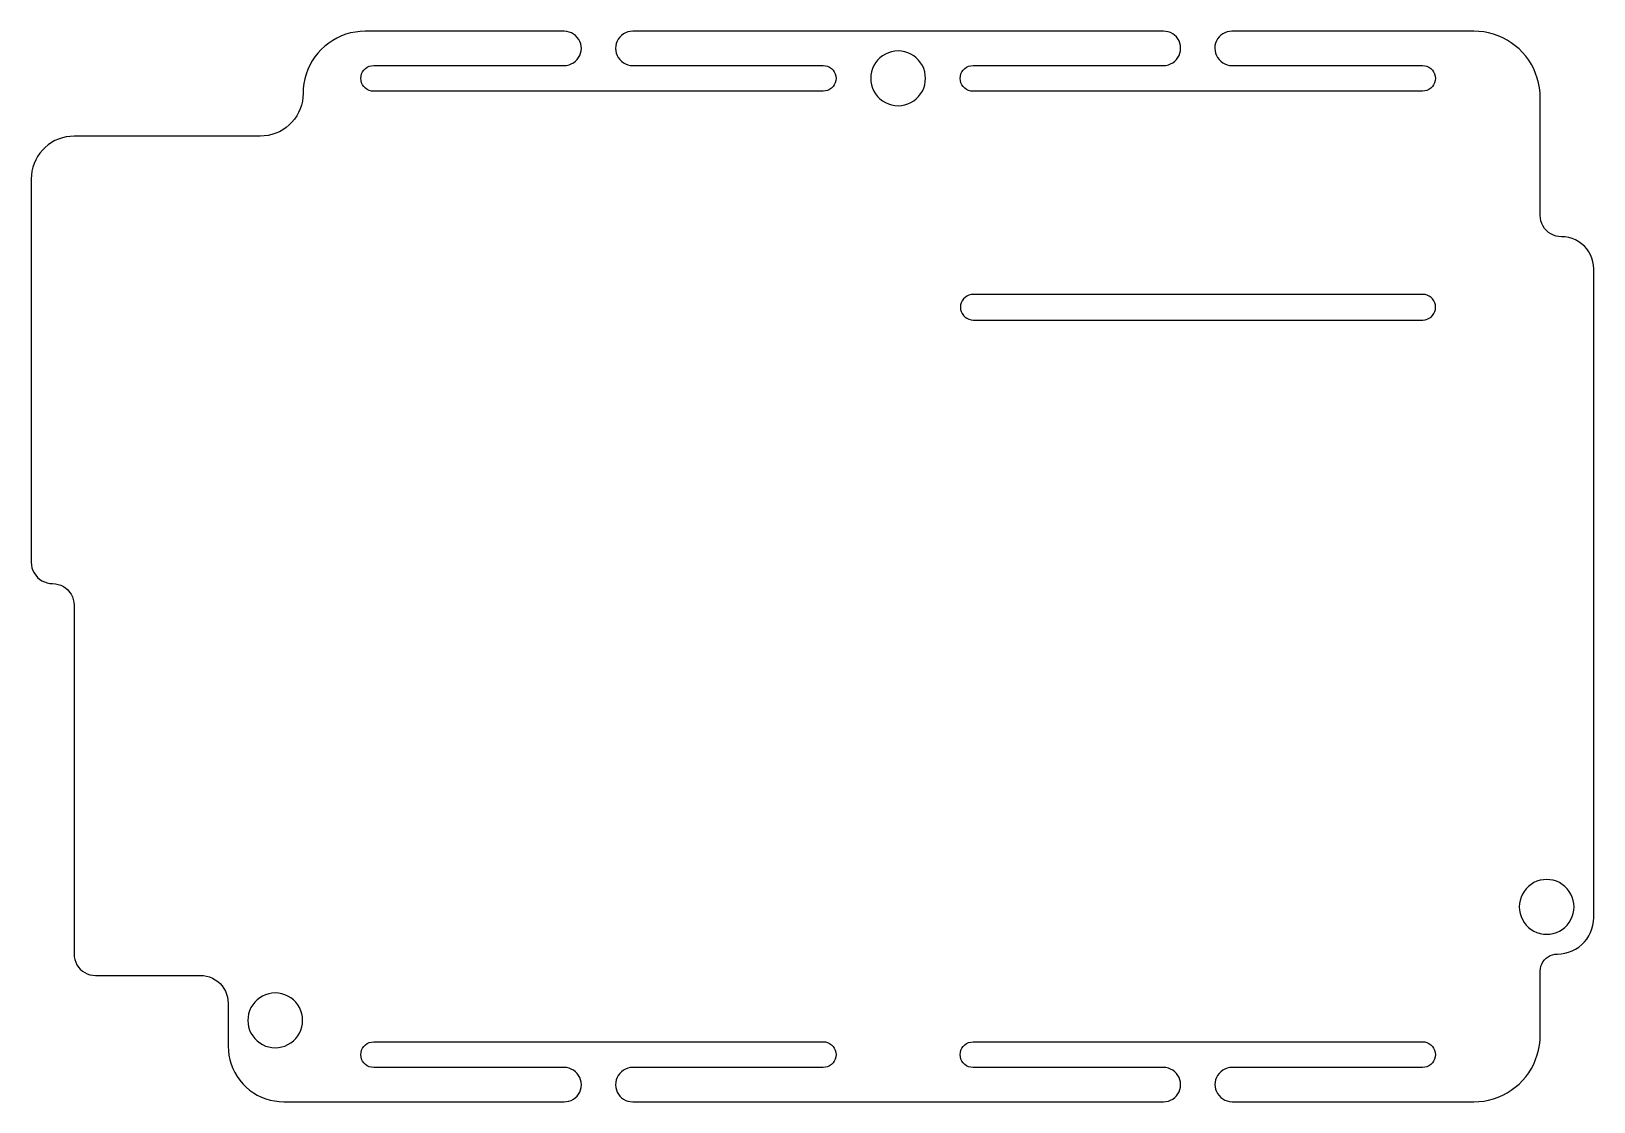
# Model space of a CAD drawing. Header units: millimetres. Extents: x 0 to 92.7, y 0 to 63.5.
import ezdxf

# ---------------------------------------------------------------- set-up
doc = ezdxf.new("R2010")
doc.units = ezdxf.units.MM

msp = doc.modelspace()

# ---------------------------------------------------------------- linework, layer by layer
at = {"layer": 'BOARD_OUTLINE'}
for points in [[(11.684, 3.302), (11.695278, 3.029323), (11.729035, 2.758509), (11.78504, 2.491407), (11.862911, 2.229842), (11.962116, 1.975602), (12.081978, 1.730422), (12.221676, 1.495977), (12.380258, 1.27387), (12.55664, 1.065616), (12.749616, 0.87264), (12.95787, 0.696258), (13.179977, 0.537676), (13.414422, 0.397978), (13.659602, 0.278116), (13.913842, 0.178911), (14.175407, 0.10104), (14.442509, 0.045035), (14.713323, 0.011278), (14.986, 0), (18.796, 0), (31.623, 0), (31.76541, 0.007824), (31.905258, 0.035835), (32.039695, 0.083463), (32.165986, 0.14974), (32.281559, 0.233314), (32.384062, 0.332486), (32.471409, 0.445236), (32.54182, 0.569269), (32.593862, 0.70206), (32.626477, 0.840906), (32.639, 0.99949), (32.628659, 1.160592), (32.597845, 1.30224), (32.547186, 1.438062), (32.477714, 1.565291), (32.390842, 1.681339), (32.288339, 1.783842), (32.172291, 1.870714), (32.045062, 1.940186), (31.90924, 1.990845), (31.767592, 2.021659), (31.623, 2.032), (20.32, 2.032), (20.187761, 2.043227), (20.059524, 2.077496), (19.939186, 2.133513), (19.830404, 2.209575), (19.736482, 2.303371), (19.660275, 2.412052), (19.604097, 2.532315), (19.569657, 2.660506), (19.558, 2.793365), (19.569696, 2.926192), (19.604165, 3.054347), (19.660359, 3.174571), (19.736573, 3.283213), (19.83049, 3.376974), (19.939259, 3.453006), (20.059577, 3.508999), (20.187788, 3.543254), (20.32, 3.555365), (46.99, 3.556), (47.122239, 3.544773), (47.250476, 3.510504), (47.370814, 3.454487), (47.479596, 3.378425), (47.573518, 3.284629), (47.649725, 3.175948), (47.705903, 3.055685), (47.740343, 2.927494), (47.752, 2.794635), (47.740304, 2.661808), (47.705835, 2.533653), (47.649641, 2.413429), (47.573427, 2.304787), (47.47951, 2.211026), (47.370741, 2.134994), (47.250423, 2.079001), (47.122212, 2.044746), (46.99, 2.032635), (35.687, 2.032), (35.542408, 2.021659), (35.40076, 1.990845), (35.264938, 1.940186), (35.137709, 1.870714), (35.021661, 1.783842), (34.919158, 1.681339), (34.832286, 1.565291), (34.762814, 1.438062), (34.712155, 1.30224), (34.681341, 1.160592), (34.671, 0.99949), (34.683523, 0.840906), (34.716138, 0.70206), (34.76818, 0.569269), (34.838591, 0.445236), (34.925938, 0.332486), (35.028441, 0.233314), (35.144014, 0.14974), (35.270305, 0.083463), (35.404742, 0.035835), (35.54459, 0.007824), (35.687, 0), (67.183, 0), (67.327592, 0.010341), (67.46924, 0.041155), (67.605062, 0.091814), (67.732291, 0.161286), (67.848339, 0.248158), (67.950842, 0.350661), (68.037714, 0.466709), (68.107186, 0.593938), (68.157845, 0.72976), (68.188659, 0.871408), (68.199, 1.016), (68.188659, 1.160592), (68.157845, 1.30224), (68.107186, 1.438062), (68.037714, 1.565291), (67.950842, 1.681339), (67.848339, 1.783842), (67.732291, 1.870714), (67.605062, 1.940186), (67.46924, 1.990845), (67.327592, 2.021659), (67.183, 2.032), (55.88, 2.032), (55.747761, 2.043227), (55.619524, 2.077496), (55.499186, 2.133513), (55.390404, 2.209575), (55.296482, 2.303371), (55.220275, 2.412052), (55.164097, 2.532315), (55.129657, 2.660506), (55.118, 2.793365), (55.129696, 2.926192), (55.164165, 3.054347), (55.220359, 3.174571), (55.296573, 3.283213), (55.39049, 3.376974), (55.499259, 3.453006), (55.619577, 3.508999), (55.747788, 3.543254), (55.88, 3.555365), (82.55, 3.556), (82.682239, 3.544773), (82.810476, 3.510504), (82.930814, 3.454487), (83.039596, 3.378425), (83.133518, 3.284629), (83.209725, 3.175948), (83.265903, 3.055685), (83.300343, 2.927494), (83.312, 2.794635), (83.300304, 2.661808), (83.265835, 2.533653), (83.209641, 2.413429), (83.133427, 2.304787), (83.03951, 2.211026), (82.930741, 2.134994), (82.810423, 2.079001), (82.682212, 2.044746), (82.55, 2.032635), (71.247, 2.032), (71.102408, 2.021659), (70.96076, 1.990845), (70.824938, 1.940186), (70.697709, 1.870714), (70.581661, 1.783842), (70.479158, 1.681339), (70.392286, 1.565291), (70.322814, 1.438062), (70.272155, 1.30224), (70.241341, 1.160592), (70.231, 1.02743), (70.239831, 0.892525), (70.269398, 0.748937), (70.319099, 0.611017), (70.387921, 0.481575), (70.474465, 0.363245), (70.576968, 0.258435), (70.693344, 0.16928), (70.821223, 0.097595), (70.958003, 0.044838), (71.100898, 0.012084), (71.247, 0), (85.598, 0), (85.892212, 0.011009), (86.184779, 0.043973), (86.474065, 0.098709), (86.758451, 0.17491), (87.036348, 0.27215), (87.3062, 0.389886), (87.5665, 0.527458), (87.815791, 0.684098), (88.052679, 0.858929), (88.27584, 1.050975), (88.484025, 1.25916), (88.676071, 1.482321), (88.850902, 1.719209), (89.007542, 1.9685), (89.145114, 2.2288), (89.26285, 2.498652), (89.36009, 2.776549), (89.436291, 3.060935), (89.491027, 3.350221), (89.523991, 3.642788), (89.535, 3.937), (89.535, 7.747), (89.545341, 7.891592), (89.576155, 8.03324), (89.626814, 8.169062), (89.696286, 8.296291), (89.783158, 8.412339), (89.885661, 8.514842), (90.001709, 8.601714), (90.128938, 8.671186), (90.26476, 8.721845), (90.406408, 8.752659), (90.551, 8.763), (90.776677, 8.774827), (90.999881, 8.810179), (91.218168, 8.868669), (91.429144, 8.949655), (91.6305, 9.052251), (91.820028, 9.175332), (91.995653, 9.31755), (92.15545, 9.477347), (92.297668, 9.652972), (92.420749, 9.8425), (92.523345, 10.043856), (92.604331, 10.254832), (92.662821, 10.473119), (92.698173, 10.696323), (92.71, 10.922), (92.71, 14.097), (92.71, 49.403), (92.698022, 49.616292), (92.662238, 49.826902), (92.603098, 50.032182), (92.521346, 50.229549), (92.41801, 50.416521), (92.294389, 50.590748), (92.152038, 50.750038), (91.992748, 50.892389), (91.818521, 51.01601), (91.631549, 51.119346), (91.434182, 51.201098), (91.228902, 51.260238), (91.018292, 51.296022), (90.805, 51.308), (90.639232, 51.318865), (90.4763, 51.351274), (90.318992, 51.404673), (90.17, 51.478148), (90.031873, 51.570441), (89.906974, 51.679974), (89.797441, 51.804873), (89.705148, 51.943), (89.631673, 52.091992), (89.578274, 52.2493), (89.545865, 52.412232), (89.535, 52.578), (89.535, 59.563), (89.523991, 59.857212), (89.491027, 60.149779), (89.436291, 60.439065), (89.36009, 60.723451), (89.26285, 61.001348), (89.145114, 61.2712), (89.007542, 61.5315), (88.850902, 61.780791), (88.676071, 62.017679), (88.484025, 62.24084), (88.27584, 62.449025), (88.052679, 62.641071), (87.815791, 62.815902), (87.5665, 62.972542), (87.3062, 63.110114), (87.036348, 63.22785), (86.758451, 63.32509), (86.474065, 63.401291), (86.184779, 63.456027), (85.892212, 63.488991), (85.598, 63.5), (71.243444, 63.496317), (71.097501, 63.484813), (70.957675, 63.456811), (70.823256, 63.409198), (70.696981, 63.342943), (70.581417, 63.259394), (70.478918, 63.160251), (70.391569, 63.047533), (70.321148, 62.923532), (70.269088, 62.790772), (70.236448, 62.651956), (70.227444, 62.496954), (70.241341, 62.339408), (70.272155, 62.19776), (70.322814, 62.061938), (70.392286, 61.934709), (70.479158, 61.818661), (70.581661, 61.716158), (70.697709, 61.629286), (70.824938, 61.559814), (70.96076, 61.509155), (71.102408, 61.478341), (71.247, 61.468), (82.55, 61.468), (82.682239, 61.456773), (82.810476, 61.422504), (82.930814, 61.366487), (83.039596, 61.290425), (83.133518, 61.196629), (83.209725, 61.087948), (83.265903, 60.967685), (83.300343, 60.839494), (83.312, 60.706635), (83.300304, 60.573808), (83.265835, 60.445653), (83.209641, 60.325429), (83.133427, 60.216787), (83.03951, 60.123026), (82.930741, 60.046994), (82.810423, 59.991001), (82.682212, 59.956746), (82.55, 59.944635), (55.88, 59.944), (55.747761, 59.955227), (55.619524, 59.989496), (55.499186, 60.045513), (55.390404, 60.121575), (55.296482, 60.215371), (55.220275, 60.324052), (55.164097, 60.444315), (55.129657, 60.572506), (55.118, 60.706), (55.129696, 60.839462), (55.164165, 60.967617), (55.220359, 61.087841), (55.296573, 61.196483), (55.39049, 61.290244), (55.499259, 61.366276), (55.619577, 61.422269), (55.747788, 61.456524), (55.88, 61.468), (67.183, 61.468), (67.327592, 61.478341), (67.46924, 61.509155), (67.605062, 61.559814), (67.732291, 61.629286), (67.848339, 61.716158), (67.950842, 61.818661), (68.037714, 61.934709), (68.107186, 62.061938), (68.157845, 62.19776), (68.188659, 62.339408), (68.199, 62.50051), (68.186477, 62.659094), (68.153862, 62.79794), (68.10182, 62.930731), (68.031409, 63.054764), (67.944062, 63.167514), (67.841559, 63.266686), (67.725986, 63.35026), (67.599695, 63.416537), (67.465258, 63.464165), (67.32541, 63.492176), (67.183, 63.5), (35.687, 63.5), (35.542408, 63.489659), (35.40076, 63.458845), (35.264938, 63.408186), (35.137709, 63.338714), (35.021661, 63.251842), (34.919158, 63.149339), (34.832286, 63.033291), (34.762814, 62.906062), (34.712155, 62.77024), (34.681341, 62.628592), (34.671, 62.484), (34.681341, 62.339408), (34.712155, 62.19776), (34.762814, 62.061938), (34.832286, 61.934709), (34.919158, 61.818661), (35.021661, 61.716158), (35.137709, 61.629286), (35.264938, 61.559814), (35.40076, 61.509155), (35.542408, 61.478341), (35.687, 61.468), (46.99, 61.468254), (47.122434, 61.457248), (47.250848, 61.422878), (47.371328, 61.3667), (47.480202, 61.290426), (47.574154, 61.196381), (47.650319, 61.08743), (47.706376, 60.966894), (47.740618, 60.838446), (47.752, 60.706), (47.740304, 60.573808), (47.705835, 60.445653), (47.649641, 60.325429), (47.573427, 60.216787), (47.47951, 60.123026), (47.370741, 60.046994), (47.250423, 59.991001), (47.122212, 59.956746), (46.99, 59.944635), (20.32, 59.944), (20.187761, 59.955227), (20.059524, 59.989496), (19.939186, 60.045513), (19.830404, 60.121575), (19.736482, 60.215371), (19.660275, 60.324052), (19.604097, 60.444315), (19.569657, 60.572506), (19.558, 60.705365), (19.569696, 60.838192), (19.604165, 60.966347), (19.660359, 61.086571), (19.736573, 61.195213), (19.83049, 61.288974), (19.939259, 61.365006), (20.059577, 61.420999), (20.187788, 61.455254), (20.32, 61.467365), (31.623, 61.468), (31.767592, 61.478341), (31.90924, 61.509155), (32.045062, 61.559814), (32.172291, 61.629286), (32.288339, 61.716158), (32.390842, 61.818661), (32.477714, 61.934709), (32.547186, 62.061938), (32.597845, 62.19776), (32.628659, 62.339408), (32.639, 62.47257), (32.630169, 62.607475), (32.600602, 62.751063), (32.550901, 62.888983), (32.482079, 63.018425), (32.395535, 63.136755), (32.293032, 63.241565), (32.176656, 63.33072), (32.048777, 63.402405), (31.911997, 63.455162), (31.769102, 63.487916), (31.623, 63.5), (19.812, 63.5), (19.523035, 63.488647), (19.235852, 63.454656), (18.952221, 63.398238), (18.67389, 63.319741), (18.402577, 63.219648), (18.139953, 63.098577), (17.887638, 62.957274), (17.647187, 62.79661), (17.420083, 62.617575), (17.207726, 62.421274), (17.011425, 62.208917), (16.83239, 61.981813), (16.671726, 61.741362), (16.530423, 61.489047), (16.409352, 61.226423), (16.309259, 60.95511), (16.230762, 60.676779), (16.174344, 60.393148), (16.140353, 60.105965), (16.129, 59.817), (16.118165, 59.582638), (16.085752, 59.350276), (16.032037, 59.121896), (15.957479, 58.899446), (15.862715, 58.684825), (15.748552, 58.479862), (15.615964, 58.286308), (15.466083, 58.105813), (15.300187, 57.939917), (15.119692, 57.790036), (14.926138, 57.657448), (14.721175, 57.543285), (14.506554, 57.448521), (14.284104, 57.373963), (14.055724, 57.320248), (13.823362, 57.287835), (13.589, 57.277), (2.54, 57.277), (2.305638, 57.266165), (2.073276, 57.233752), (1.844896, 57.180037), (1.622446, 57.105479), (1.407825, 57.010715), (1.202862, 56.896552), (1.009308, 56.763964), (0.828813, 56.614083), (0.662917, 56.448187), (0.513036, 56.267692), (0.380448, 56.074138), (0.266285, 55.869175), (0.171521, 55.654554), (0.096963, 55.432104), (0.043248, 55.203724), (0.010835, 54.971362), (0, 54.737), (0, 32.004), (0.010865, 31.838232), (0.043274, 31.6753), (0.096673, 31.517992), (0.170148, 31.369), (0.262441, 31.230873), (0.371974, 31.105974), (0.496873, 30.996441), (0.635, 30.904148), (0.783992, 30.830673), (0.9413, 30.777274), (1.104232, 30.744865), (1.27, 30.734), (1.435768, 30.723135), (1.5987, 30.690726), (1.756008, 30.637327), (1.905, 30.563852), (2.043127, 30.471559), (2.168026, 30.362026), (2.277559, 30.237127), (2.369852, 30.099), (2.443327, 29.950008), (2.496726, 29.7927), (2.529135, 29.629768), (2.54, 29.464), (2.54, 8.763), (2.550865, 8.597232), (2.583274, 8.4343), (2.636673, 8.276992), (2.710148, 8.128), (2.802441, 7.989873), (2.911974, 7.864974), (3.036873, 7.755441), (3.175, 7.663148), (3.323992, 7.589673), (3.4813, 7.536274), (3.644232, 7.503865), (3.81, 7.493), (10.033, 7.493), (10.217853, 7.482619), (10.400382, 7.451606), (10.578291, 7.400351), (10.749342, 7.3295), (10.911385, 7.239942), (11.062382, 7.132804), (11.200433, 7.009433), (11.323804, 6.871382), (11.430942, 6.720385), (11.5205, 6.558342), (11.591351, 6.387291), (11.642606, 6.209382), (11.673619, 6.026853), (11.684, 5.842)], [(53.0606, 60.706), (53.048748, 60.901944), (53.013363, 61.095032), (52.954962, 61.282446), (52.874397, 61.461454), (52.772843, 61.629446), (52.651779, 61.783972), (52.512972, 61.922779), (52.358446, 62.043843), (52.190454, 62.145397), (52.011446, 62.225962), (51.824032, 62.284363), (51.630944, 62.319748), (51.435, 62.3316), (51.239056, 62.319748), (51.045968, 62.284363), (50.858554, 62.225962), (50.679546, 62.145397), (50.511554, 62.043843), (50.357028, 61.922779), (50.218221, 61.783972), (50.097157, 61.629446), (49.995603, 61.461454), (49.915038, 61.282446), (49.856637, 61.095032), (49.821252, 60.901944), (49.8094, 60.706), (49.821252, 60.510056), (49.856637, 60.316968), (49.915038, 60.129554), (49.995603, 59.950546), (50.097157, 59.782554), (50.218221, 59.628028), (50.357028, 59.489221), (50.511554, 59.368157), (50.679546, 59.266603), (50.858554, 59.186038), (51.045968, 59.127637), (51.239056, 59.092252), (51.435, 59.0804), (51.630944, 59.092252), (51.824032, 59.127637), (52.011446, 59.186038), (52.190454, 59.266603), (52.358446, 59.368157), (52.512972, 59.489221), (52.651779, 59.628028), (52.772843, 59.782554), (52.874397, 59.950546), (52.954962, 60.129554), (53.013363, 60.316968), (53.048748, 60.510056)], [(55.895748, 47.893478), (55.763536, 47.882002), (55.635325, 47.847747), (55.515007, 47.791754), (55.406238, 47.715722), (55.312321, 47.621961), (55.236107, 47.513319), (55.179913, 47.393095), (55.145444, 47.26494), (55.133748, 47.132748), (55.145405, 47.000524), (55.179845, 46.872333), (55.236023, 46.75207), (55.31223, 46.643389), (55.406152, 46.549593), (55.514934, 46.473531), (55.635272, 46.417514), (55.763509, 46.383245), (55.895621, 46.372018), (82.565748, 46.372018), (82.69796, 46.383494), (82.826171, 46.417749), (82.946489, 46.473742), (83.055258, 46.549774), (83.149175, 46.643535), (83.225389, 46.752177), (83.281583, 46.872401), (83.316052, 47.000556), (83.327748, 47.132748), (83.316091, 47.264972), (83.281651, 47.393163), (83.225473, 47.513426), (83.149266, 47.622107), (83.055344, 47.715903), (82.946562, 47.791965), (82.826224, 47.847982), (82.697987, 47.882251), (82.565748, 47.893478)], [(91.5416, 11.557), (91.529748, 11.752944), (91.494363, 11.946032), (91.435962, 12.133446), (91.355397, 12.312454), (91.253843, 12.480446), (91.132779, 12.634972), (90.993972, 12.773779), (90.839446, 12.894843), (90.671454, 12.996397), (90.492446, 13.076962), (90.305032, 13.135363), (90.111944, 13.170748), (89.916, 13.1826), (89.720056, 13.170748), (89.526968, 13.135363), (89.339554, 13.076962), (89.160546, 12.996397), (88.992554, 12.894843), (88.838028, 12.773779), (88.699221, 12.634972), (88.578157, 12.480446), (88.476603, 12.312454), (88.396038, 12.133446), (88.337637, 11.946032), (88.302252, 11.752944), (88.2904, 11.557), (88.302252, 11.361056), (88.337637, 11.167968), (88.396038, 10.980554), (88.476603, 10.801546), (88.578157, 10.633554), (88.699221, 10.479028), (88.838028, 10.340221), (88.992554, 10.219157), (89.160546, 10.117603), (89.339554, 10.037038), (89.526968, 9.978637), (89.720056, 9.943252), (89.916, 9.9314), (90.111944, 9.943252), (90.305032, 9.978637), (90.492446, 10.037038), (90.671454, 10.117603), (90.839446, 10.219157), (90.993972, 10.340221), (91.132779, 10.479028), (91.253843, 10.633554), (91.355397, 10.801546), (91.435962, 10.980554), (91.494363, 11.167968), (91.529748, 11.361056)], [(16.1036, 4.826), (16.091748, 5.021944), (16.056363, 5.215032), (15.997962, 5.402446), (15.917397, 5.581454), (15.815843, 5.749446), (15.694779, 5.903972), (15.555972, 6.042779), (15.401446, 6.163843), (15.233454, 6.265397), (15.054446, 6.345962), (14.867032, 6.404363), (14.673944, 6.439748), (14.478, 6.4516), (14.282056, 6.439748), (14.088968, 6.404363), (13.901554, 6.345962), (13.722546, 6.265397), (13.554554, 6.163843), (13.400028, 6.042779), (13.261221, 5.903972), (13.140157, 5.749446), (13.038603, 5.581454), (12.958038, 5.402446), (12.899637, 5.215032), (12.864252, 5.021944), (12.8524, 4.826), (12.864252, 4.630056), (12.899637, 4.436968), (12.958038, 4.249554), (13.038603, 4.070546), (13.140157, 3.902554), (13.261221, 3.748028), (13.400028, 3.609221), (13.554554, 3.488157), (13.722546, 3.386603), (13.901554, 3.306038), (14.088968, 3.247637), (14.282056, 3.212252), (14.478, 3.2004), (14.673944, 3.212252), (14.867032, 3.247637), (15.054446, 3.306038), (15.233454, 3.386603), (15.401446, 3.488157), (15.555972, 3.609221), (15.694779, 3.748028), (15.815843, 3.902554), (15.917397, 4.070546), (15.997962, 4.249554), (16.056363, 4.436968), (16.091748, 4.630056)]]:
    msp.add_lwpolyline(points, close=True, dxfattribs=at)

doc.saveas('drawing.dxf')
